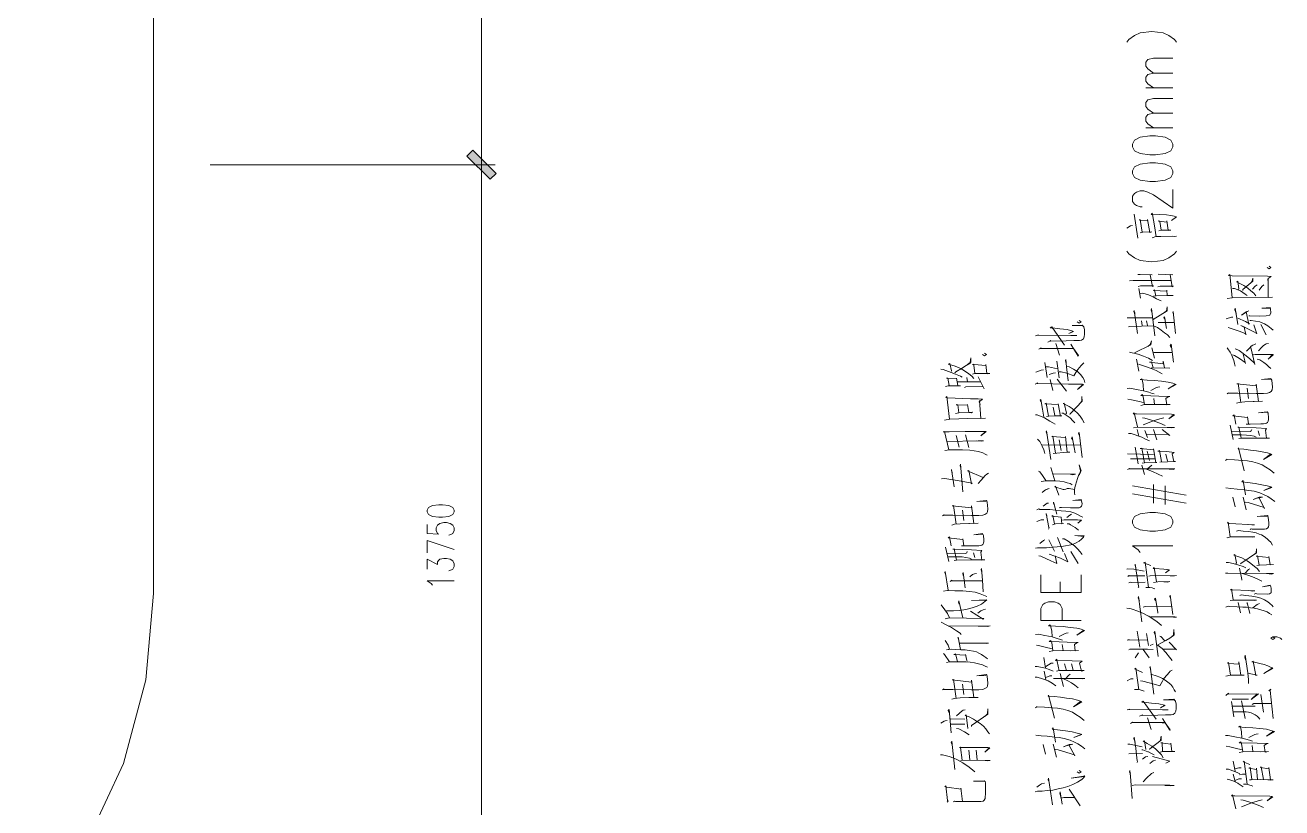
# Model space of a CAD drawing. Header units: millimetres. Extents: x 568 to 57335, y 85 to 28579.
# Drawn here: x 56874.2 to 57101.6, y 27988.4 to 28130 of the extents above; entities that cross this region are included whole.
import ezdxf

# ---------------------------------------------------------------- set-up
doc = ezdxf.new("R2010")
doc.units = ezdxf.units.MM

msp = doc.modelspace()

# ---------------------------------------------------------------- hatches: boundary and pattern name
h = msp.add_hatch(color=0)
h.dxf.hatch_style = 2
h.paths.add_polyline_path([(56959.38, 28103.14), (56958.32, 28102.08), (56954.11, 28106.27), (56955.18, 28107.34)])
h = msp.add_hatch(color=0)
h.dxf.hatch_style = 2
h.paths.add_polyline_path([(56954.11, 28106.27), (56955.18, 28107.34), (56959.38, 28103.14), (56958.32, 28102.08)])

# ---------------------------------------------------------------- linework, layer by layer
at = {"color": 0, "lineweight": 0}
for points in [[(56956.74, 28104.74), (56956.74, 28242.15)], [(56897.41, 28027.22), (56897.41, 28182.19)], [(57073.52, 28126.88), (57073.86, 28127.36), (57074.9, 28128.09), (57075.93, 28128.57), (57078.01, 28128.82), (57080.09, 28128.57), (57081.13, 28128.09), (57082.16, 28127.36), (57082.51, 28126.88)], [(57078.36, 28121.3), (57077.32, 28122.03), (57076.97, 28122.52), (57076.97, 28123.24), (57077.32, 28123.73), (57078.36, 28123.97), (57081.82, 28123.97)], [(57078.36, 28118.64), (57077.32, 28119.37), (57076.97, 28119.85), (57076.97, 28120.58), (57077.32, 28121.06), (57078.36, 28121.3), (57081.82, 28121.3)], [(57081.82, 28118.64), (57076.97, 28118.64)], [(57078.36, 28114.04), (57077.32, 28114.76), (57076.97, 28115.25), (57076.97, 28115.98), (57077.32, 28116.46), (57078.36, 28116.7), (57081.82, 28116.7)], [(57078.36, 28111.37), (57077.32, 28112.1), (57076.97, 28112.58), (57076.97, 28113.31), (57077.32, 28113.8), (57078.36, 28114.04), (57081.82, 28114.04)], [(57081.82, 28111.37), (57076.97, 28111.37)], [(56956.74, 28100.21), (56956.74, 28109.21)], [(56956.74, 28109.21), (56956.74, 28100.21)], [(56907.64, 28104.71), (56959.24, 28104.71)], [(56907.64, 28104.71), (56959.24, 28104.71)], [(56956.74, 27967.26), (56956.74, 28104.68)], [(57076.28, 28097.08), (57075.93, 28097.08), (57075.24, 28097.32), (57074.9, 28097.56), (57074.55, 28098.05), (57074.55, 28099.02), (57074.9, 28099.5), (57075.24, 28099.74), (57075.93, 28099.98), (57076.62, 28099.98), (57077.32, 28099.74), (57078.36, 28099.26), (57081.82, 28096.84), (57081.82, 28100.23)], [(57075.5, 28091.43), (57074.86, 28095.8)], [(57078.83, 28091.68), (57078.55, 28093.66), (57078.19, 28095.74), (57077.91, 28095.74), (57078.04, 28095.94), (57078.19, 28095.8), (57080.67, 28095.65), (57081.45, 28095.55), (57082.09, 28095.4), (57082.51, 28095.3), (57081.59, 28094.61)], [(57073.52, 28093.27), (57074.15, 28093.66), (57074.57, 28093.76)], [(57075.92, 28092.42), (57076.42, 28092.52), (57078.04, 28092.57), (57077.7, 28092.47), (57077.27, 28094.8), (57077.19, 28094.61), (57075.78, 28094.7), (57075.92, 28094.8), (57076.27, 28092.52)], [(57079.32, 28092.77), (57079.75, 28092.87), (57081.45, 28092.87), (57081.02, 28092.82), (57081.02, 28092.87), (57080.74, 28094.55), (57080.74, 28094.35), (57079.25, 28094.51), (57079.32, 28094.55), (57079.47, 28094.45), (57079.75, 28092.87)], [(57081.81, 28091.78), (57082.15, 28091.73), (57082.51, 28091.82), (57079.68, 28091.73), (57078.76, 28091.73), (57078.12, 28091.53)], [(57073.52, 28089.08), (57073.86, 28088.6), (57074.9, 28087.87), (57075.93, 28087.39), (57078.01, 28087.14), (57080.09, 28087.39), (57081.13, 28087.87), (57082.16, 28088.6), (57082.51, 28089.08)], [(57098.91, 28086.15), (57099.26, 28085.91), (57099.6, 28086.15), (57099.26, 28086.39)], [(57075.5, 28084.85), (57075.92, 28084.9), (57078.12, 28084.8)], [(57075.57, 28082.71), (57075.99, 28082.81), (57078.33, 28082.81), (57078.19, 28082.71), (57077.76, 28084.8)], [(57079.11, 28082.67), (57079.53, 28082.77), (57081.94, 28082.77), (57081.73, 28082.67), (57081.38, 28084.85), (57081.81, 28084.8), (57079.18, 28084.95)], [(57091.65, 28080.55), (57092.57, 28080.65), (57099.87, 28080.75), (57099.09, 28080.69), (57099.09, 28084.22), (57099.02, 28083.97), (57099.09, 28083.47)], [(57092.57, 28080.69), (57092.15, 28084.87), (57091.93, 28084.71), (57092.57, 28084.61), (57098.95, 28084.57), (57099.66, 28084.52), (57099.09, 28084.17)], [(57094.49, 28081.99), (57094.49, 28082.14), (57096.32, 28083.67), (57096.32, 28084.22), (57096.19, 28083.67), (57096.04, 28083.43)], [(57074.01, 28083.71), (57074.65, 28083.81), (57081.52, 28083.76)], [(57075.99, 28080.59), (57075.71, 28082.37)], [(57078.33, 28080.93), (57078.83, 28081.03), (57081.02, 28081.08), (57081.87, 28081.08), (57080.81, 28081.08), (57080.74, 28082.02), (57080.74, 28081.87), (57078.33, 28081.97), (57078.55, 28082.12), (57078.76, 28080.98)], [(57092.64, 28082.34), (57093, 28082.34), (57094.06, 28081.89), (57094.91, 28081.34), (57095.26, 28081.1)], [(57093.7, 28082.08), (57093.78, 28082.28), (57093.57, 28083.67), (57093.35, 28083.53), (57094.7, 28082.88), (57095.4, 28082.38), (57095.97, 28081.94), (57096.47, 28081.49), (57096.83, 28081)], [(57096.26, 28082.24), (57096.75, 28082.78), (57097.11, 28083.03)], [(57097.46, 28082.04), (57097.96, 28082.68), (57098.31, 28082.98)], [(57075.92, 28081.43), (57076.42, 28081.48), (57077.41, 28081.18), (57078.26, 28080.83), (57078.9, 28080.48), (57079.75, 28080.09)], [(57075.42, 28074.18), (57074.86, 28078.35), (57074.79, 28078.16), (57075, 28077.81)], [(57078.61, 28073.79), (57077.98, 28078.7), (57077.91, 28078.5), (57077.98, 28078.16)], [(57078.26, 28076.71), (57080.81, 28078.3), (57080.81, 28079), (57080.67, 28078.3), (57080.32, 28078)], [(57080.67, 28075.13), (57080.32, 28077.21), (57080.24, 28077.12), (57080.45, 28076.71)], [(57082.3, 28074.18), (57081.87, 28078.16), (57081.81, 28077.96), (57081.94, 28077.71)], [(57091.51, 28076.83), (57092.43, 28077.18), (57092.72, 28077.18)], [(57093.57, 28075.84), (57093.14, 28078.76), (57093.06, 28078.51), (57093.28, 28077.87)], [(57093.57, 28076.98), (57094.98, 28076.39), (57095.69, 28075.98), (57095.62, 28075.88), (57095.12, 28078.12), (57094.27, 28077.53), (57095.26, 28078.17), (57095.62, 28078.32)], [(57095.62, 28077.37), (57095.76, 28077.37), (57097.46, 28077.33), (57098.73, 28077.37), (57099.37, 28077.53), (57099.58, 28077.97), (57099.52, 28078.67), (57099.45, 28078.91), (57097.96, 28078.76), (57099.45, 28078.76)], [(57059.21, 28072.66), (57059.77, 28072.91), (57059.64, 28072.81), (57062.54, 28072.86), (57063.95, 28072.91), (57064.95, 28072.91), (57065.3, 28073.01), (57065.65, 28073.21), (57065.8, 28073.61), (57065.87, 28074.1), (57065.87, 28074.84), (57065.73, 28075.39), (57065.44, 28075.74), (57063.6, 28075.64), (57065.52, 28075.64), (57065.58, 28075.54)], [(57062.26, 28072.12), (57059.92, 28075.39), (57059.64, 28075.24), (57060.06, 28075.19), (57059.99, 28075.24), (57061.41, 28075.04), (57062.75, 28074.9), (57063.74, 28074.65), (57063.88, 28074.59), (57063.03, 28074.2), (57063.74, 28074.59)], [(57064.55, 28076.33), (57064.9, 28076.08), (57065.24, 28076.33), (57064.9, 28076.57)], [(57073.58, 28077.02), (57073.87, 28077.06), (57078.12, 28077.02)], [(57073.8, 28075.38), (57074.08, 28075.47), (57078.33, 28075.57), (57079.04, 28075.28), (57079.75, 28074.83), (57080.32, 28074.33), (57080.88, 28073.94), (57081.3, 28073.49)], [(57076.27, 28075.57), (57076.27, 28075.67), (57076.14, 28076.47)], [(57077.27, 28075.63), (57077.06, 28076.52)], [(57079.18, 28076.22), (57082.02, 28076.22)], [(57091.86, 28075.29), (57092.78, 28075), (57093.85, 28074.65), (57094.63, 28074.3), (57095.12, 28074.1), (57095.05, 28073.96), (57094.77, 28075.39), (57094.13, 28075.64), (57095.26, 28075.09), (57096.4, 28074.55), (57097.04, 28074.2), (57097.04, 28074.15), (57096.47, 28075.79)], [(57095.76, 28076.58), (57096.04, 28076.58), (57097.6, 28076.29), (57098.45, 28075.98), (57099.02, 28075.59), (57099.66, 28075.09), (57100.01, 28074.8)], [(57098.73, 28073.96), (57097.74, 28075.84)], [(57057.01, 28073.8), (57057.51, 28073.96), (57057.36, 28073.9), (57063.39, 28073.86), (57064.45, 28073.86), (57063.6, 28073.86)], [(57074.93, 28070.71), (57077.83, 28072.15), (57077.98, 28072.9), (57077.76, 28072.2), (57077.34, 28071.86)], [(57047.41, 28070.4), (57047.76, 28070.16), (57048.1, 28070.4), (57047.76, 28070.63)], [(57057.58, 28071.37), (57058, 28071.62), (57057.86, 28071.52), (57063.74, 28071.52), (57063.32, 28071.47), (57063.88, 28071.47), (57064.8, 28070.23), (57064.73, 28070.13), (57063.39, 28072.27)], [(57061.33, 28070.29), (57060.69, 28072.37)], [(57074.01, 28070.82), (57075.5, 28070.47), (57075.57, 28070.47), (57076.56, 28070.12), (57077.41, 28069.72), (57078.19, 28069.33)], [(57078.04, 28071.61), (57078.55, 28069.72)], [(57078.4, 28070.76), (57081.66, 28070.76)], [(57081.94, 28069.03), (57081.52, 28072.3), (57081.38, 28072.06), (57081.52, 28071.71)], [(57091.65, 28071.62), (57091.8, 28071.43), (57092.21, 28070.82), (57092.5, 28070.23), (57092.85, 28069.34), (57093, 28068.8), (57093.14, 28068.3)], [(57092.64, 28070.33), (57093, 28070.23), (57093.92, 28069.69), (57094.91, 28068.94), (57094.98, 28068.8), (57094.49, 28070.68)], [(57093.14, 28071.43), (57093.57, 28071.27), (57093.85, 28071.13), (57095.12, 28070.19), (57095.76, 28069.64), (57096.61, 28068.84), (57096.68, 28068.6), (57095.97, 28071.67)], [(57095.19, 28071.03), (57095.76, 28071.62), (57096.04, 28071.92), (57096.32, 28072.07), (57096.61, 28072.22), (57096.83, 28072.31)], [(57096.4, 28070.33), (57096.75, 28070.43), (57099.52, 28070.38), (57100.01, 28070.38), (57100.01, 28070.33), (57099.09, 28069.59), (57099.87, 28070.38)], [(57097.32, 28071.08), (57097.89, 28071.67), (57098.24, 28072.02), (57098.52, 28072.22), (57098.73, 28072.31), (57099.16, 28072.41)], [(57041.71, 28067.33), (57041.78, 28067.47), (57041.5, 28068.77), (57041.21, 28068.67), (57042.28, 28068.37), (57043.06, 28068.07), (57043.55, 28067.82), (57044.12, 28067.47), (57044.9, 28066.93), (57045.47, 28066.49), (57045.82, 28066.08)], [(57042.42, 28067.12), (57042.56, 28067.28), (57043.62, 28067.87), (57044.47, 28068.42), (57045.19, 28068.86), (57045.32, 28069.02), (57045.32, 28069.81), (57045.19, 28068.96), (57044.68, 28068.57)], [(57045.61, 28066.88), (57045.96, 28066.98), (57048.73, 28066.98), (57048.37, 28066.93), (57048.16, 28066.98), (57048.02, 28068.61), (57048.02, 28068.42), (57045.89, 28068.57), (57045.61, 28068.57), (57045.82, 28068.67), (57045.82, 28068.42), (57046.04, 28067.03)], [(57059.13, 28066.27), (57058.71, 28068.99)], [(57058.92, 28068.2), (57059.35, 28068.2), (57060.98, 28067.8)], [(57061.26, 28066.17), (57060.84, 28069.19)], [(57061.26, 28067.25), (57061.62, 28067.25), (57062.68, 28067.01), (57063.95, 28066.56), (57064.31, 28067.16), (57064.67, 28067.7), (57065.23, 28068.39), (57065.73, 28068.9)], [(57062.9, 28065.67), (57062.75, 28067.16), (57062.61, 28068.2), (57062.47, 28069.49), (57062.39, 28069.34), (57062.47, 28068.99)], [(57062.68, 28068.29), (57063.11, 28068.2), (57063.88, 28067.76), (57064.59, 28067.31), (57065.16, 28066.81), (57065.58, 28066.27), (57065.8, 28065.82), (57065.94, 28065.37)], [(57075.29, 28069.57), (57075.71, 28067.39)], [(57075.64, 28068.63), (57076.7, 28068.29), (57077.91, 28067.88), (57078.83, 28067.54), (57079.89, 28066.94)], [(57077.91, 28067.98), (57081.3, 28067.94), (57080.32, 28067.98), (57080.1, 28069.18), (57080.1, 28068.73), (57077.62, 28069.03), (57077.98, 28069.08), (57078.26, 28067.98)], [(57097.11, 28069.59), (57097.6, 28069.44), (57098.31, 28068.94), (57098.81, 28068.6), (57099.23, 28068.2), (57099.58, 28067.85)], [(57039.87, 28067.73), (57040.29, 28067.67), (57041.71, 28067.18), (57042.49, 28066.88), (57043.42, 28066.49), (57043.7, 28066.33)], [(57040.72, 28064.65), (57041.21, 28064.75), (57041.85, 28064.75), (57042.85, 28064.75), (57043.42, 28064.75), (57042.91, 28064.8), (57042.7, 28066.14), (57042.7, 28066.04), (57040.86, 28066.14), (57041, 28066.14), (57041.14, 28066.14), (57041.36, 28064.8)], [(57044.68, 28065.49), (57044.55, 28066.24)], [(57047.73, 28064.2), (57046.6, 28066.39)], [(57057.08, 28067.21), (57058, 28067.6), (57058.43, 28067.66)], [(57059.49, 28066.81), (57060.2, 28067.06), (57060.62, 28067.11)], [(57060.13, 28063.88), (57059.64, 28065.87)], [(57062.61, 28063.78), (57060.9, 28065.92)], [(57076.56, 28063.82), (57076.49, 28064.91), (57076.49, 28064.96), (57076.27, 28065.86), (57076.21, 28066), (57075.92, 28065.86), (57077.19, 28065.76), (57078.55, 28065.7), (57079.81, 28065.56), (57081.02, 28065.41), (57081.81, 28065.21), (57082.44, 28065.01), (57081.02, 28064.17), (57082.3, 28065.06)], [(57091.65, 28063.29), (57091.93, 28063.49), (57091.86, 28063.39), (57093.57, 28063.39), (57096.89, 28063.34), (57098.24, 28063.34), (57098.95, 28063.39), (57099.3, 28063.54), (57099.66, 28063.74), (57099.8, 28063.99), (57099.87, 28064.53), (57099.73, 28065.77), (57099.66, 28065.97), (57099.58, 28066.07), (57097.89, 28065.87), (57099.52, 28065.92)], [(57042.85, 28065.49), (57047.02, 28065.44)], [(57044.12, 28064.45), (57044.4, 28064.55), (57047.45, 28064.6)], [(57056.94, 28065.03), (57057.36, 28065.27), (57057.23, 28065.17), (57062.96, 28065.07), (57065.3, 28065.03), (57065.52, 28065.03), (57065.65, 28064.97), (57064.59, 28064.09), (57065.58, 28064.97)], [(57073.58, 28064.27), (57074.08, 28064.31), (57075.29, 28064.07), (57076.56, 28063.82), (57077.48, 28063.57), (57078.12, 28063.37), (57078.47, 28063.27)], [(57077.83, 28063.92), (57078.9, 28064.47), (57079.11, 28064.51), (57079.47, 28064.56)], [(57093.35, 28061.6), (57093.85, 28061.75), (57094.84, 28061.85), (57096.4, 28061.9), (57096.54, 28061.9), (57098.09, 28061.95), (57097.32, 28061.9), (57096.89, 28065.07), (57096.89, 28064.73), (57093.42, 28065.13), (57093.63, 28065.17), (57094.13, 28061.75)], [(57095.55, 28062.44), (57095.26, 28064.33)], [(57040.51, 28058.55), (57041.5, 28058.74), (57044.76, 28058.84), (57047.94, 28058.9), (57047.09, 28058.84), (57046.88, 28062.07), (57046.81, 28061.87), (57046.96, 28061.37)], [(57041.42, 28058.74), (57040.93, 28062.82), (57040.79, 28062.61), (57041.08, 28062.57), (57045.25, 28062.41), (57046.04, 28062.37), (57046.6, 28062.37), (57047.09, 28062.32), (57047.38, 28062.32), (57046.96, 28061.97)], [(57042.49, 28059.74), (57043.13, 28059.84), (57045.61, 28059.98), (57045.4, 28059.88), (57044.9, 28059.94), (57044.68, 28061.37), (57044.68, 28061.23), (57042.63, 28061.33), (57042.78, 28061.37), (57042.91, 28061.33), (57043.13, 28059.88)], [(57058.5, 28059.07), (57058.28, 28060.52), (57057.93, 28062.3), (57057.86, 28062.15), (57058, 28061.85)], [(57059, 28059.22), (57059.42, 28059.27), (57060.62, 28059.32), (57061.76, 28059.32), (57061.54, 28059.27), (57061.12, 28061.5), (57061.12, 28061.36), (57058.71, 28061.46), (57058.92, 28061.6), (57059.35, 28059.27)], [(57062.47, 28059.67), (57062.61, 28059.82), (57062.18, 28061.6), (57061.97, 28061.56), (57063.11, 28061.01), (57063.6, 28060.66), (57064.03, 28060.31), (57064.59, 28059.77), (57065.09, 28059.27), (57065.44, 28058.73), (57065.8, 28058.08)], [(57063.18, 28059.57), (57063.24, 28059.67), (57065.44, 28061.95), (57065.37, 28062.79), (57065.37, 28061.95), (57065.16, 28061.65)], [(57073.72, 28062.33), (57074.36, 28062.23), (57075.78, 28061.89), (57076.63, 28061.69)], [(57076.06, 28061.19), (57076.7, 28061.34), (57078.47, 28061.39), (57079.96, 28061.34), (57081.38, 28061.39), (57080.74, 28061.29), (57080.6, 28062.48), (57081.02, 28062.78), (57081.3, 28062.83), (57079.32, 28062.88), (57076.42, 28062.98), (57076.06, 28062.98), (57076.35, 28063.17), (57076.49, 28062.78), (57076.7, 28061.39)], [(57078.55, 28061.39), (57078.4, 28062.48)], [(57057.01, 28059.47), (57057.3, 28059.52), (57058.64, 28058.93), (57059.56, 28058.38), (57060.13, 28058.08), (57060.56, 28057.83)], [(57060.2, 28060.86), (57060.48, 28059.37)], [(57061.76, 28059.77), (57061.97, 28059.77), (57063.24, 28058.93), (57063.74, 28058.43), (57064.1, 28058.08)], [(57075.42, 28057.32), (57074.86, 28059.85), (57074.65, 28059.7), (57075.29, 28059.66), (57081.59, 28059.6), (57081.94, 28059.56), (57082.15, 28059.5), (57081.09, 28058.76), (57082.02, 28059.56)], [(57076.35, 28058.96), (57076.77, 28058.91), (57077.98, 28058.56), (57079.47, 28058.02), (57080.45, 28057.57)], [(57076.49, 28057.67), (57078.47, 28058.46), (57078.55, 28058.46), (57079.47, 28058.76), (57079.96, 28058.91), (57080.24, 28058.96)], [(57093.21, 28057.83), (57092.93, 28059.47), (57092.72, 28059.32), (57095.34, 28059.03), (57095.34, 28059.12), (57095.55, 28057.89), (57095.12, 28057.83), (57095.83, 28057.83), (57097.74, 28057.89), (57098.24, 28057.89), (57098.52, 28057.93), (57098.81, 28057.99), (57098.95, 28058.13), (57099.09, 28058.33), (57099.16, 28058.63), (57099.16, 28058.93), (57099.09, 28059.77), (57098.95, 28059.97), (57098.88, 28060.07), (57097.32, 28059.87), (57098.88, 28059.97)], [(57074.72, 28057.17), (57075.5, 28057.27), (57082.15, 28057.23), (57081.59, 28057.13), (57080.81, 28057.23)], [(57075.71, 28055.64), (57075.36, 28056.83)], [(57077.13, 28055.99), (57081.02, 28055.93), (57081.3, 28055.74), (57079.89, 28056.83)], [(57078.33, 28056.83), (57078.97, 28054.95)], [(57092.78, 28055.01), (57092.21, 28057.64)], [(57092.5, 28056.54), (57095.83, 28056.5), (57096.04, 28056.59), (57096.11, 28056.85)], [(57093.78, 28055.2), (57094.2, 28055.26), (57096.75, 28055.3), (57097.46, 28055.3), (57099.3, 28055.3), (57098.81, 28055.26), (57098.6, 28056.75), (57098.81, 28057.04), (57096.89, 28057.14), (57093.57, 28057.24), (57093.78, 28057.29), (57094.2, 28055.26)], [(57041.29, 28053.19), (57040.51, 28056.51), (57040.29, 28056.41), (57041.36, 28056.41), (57044.26, 28056.47), (57045.75, 28056.47), (57045.96, 28056.47), (57047.02, 28056.51), (57047.73, 28056.47), (57048.09, 28056.47), (57047.09, 28055.72), (57047.87, 28056.41)], [(57041, 28054.68), (57046.6, 28054.78), (57047.59, 28054.78), (57047.17, 28054.73), (57046.32, 28054.78)], [(57042.63, 28055.77), (57043.2, 28053.64)], [(57044.9, 28053.59), (57044.33, 28055.87)], [(57057.36, 28055.11), (57057.79, 28054.66), (57058.22, 28053.81), (57058.5, 28053.17), (57058.64, 28052.77), (57058.71, 28052.48)], [(57059.77, 28051.44), (57059, 28056.59), (57058.92, 28056.4), (57059.13, 28055.9)], [(57060.2, 28052.48), (57060.84, 28052.58), (57061.97, 28052.67), (57063.18, 28052.73), (57062.75, 28052.73), (57062.39, 28055.6), (57062.39, 28055.4), (57059.92, 28055.6), (57060.13, 28055.65), (57060.62, 28052.58)], [(57061.62, 28053.07), (57061.26, 28054.95)], [(57064.16, 28052.63), (57063.6, 28055.5), (57063.53, 28055.3), (57063.67, 28055.01)], [(57065.44, 28051.79), (57064.88, 28056.3), (57064.8, 28056.1), (57064.95, 28055.8)], [(57073.8, 28056.13), (57074.29, 28056.13), (57076.21, 28055.44), (57076.91, 28055.09), (57077.62, 28054.79)], [(57076.77, 28056.68), (57077.27, 28055.39)], [(57092.64, 28055.9), (57094.27, 28055.9), (57095.19, 28055.85), (57095.9, 28055.75), (57096.54, 28055.65), (57096.89, 28055.46)], [(57097.25, 28056.59), (57097.53, 28055.75)], [(57040.57, 28053.05), (57041.42, 28053.19), (57042.28, 28053.15), (57043.76, 28053.15), (57045.11, 28053.09), (57045.89, 28052.99), (57046.67, 28052.84), (57047.45, 28052.6), (57047.87, 28052.4), (57048.23, 28052.2)], [(57058.15, 28054.06), (57065.16, 28054.01)], [(57073.65, 28052.42), (57078.33, 28052.32)], [(57075.57, 28050.63), (57075, 28053.65)], [(57076.27, 28050.78), (57076.7, 28050.83), (57078.97, 28050.87), (57078.76, 28050.87), (57078.33, 28053.36), (57078.33, 28053.16), (57075.92, 28053.4), (57076.21, 28053.5), (57076.7, 28050.83)], [(57077.62, 28051.22), (57077.19, 28052.91)], [(57079.47, 28050.97), (57082.3, 28051.07), (57082.02, 28051.07), (57081.73, 28052.46), (57082.09, 28052.71), (57080.74, 28052.86), (57079.11, 28052.91), (57079.4, 28053.06), (57079.81, 28051.07)], [(57080.88, 28051.12), (57080.6, 28052.36)], [(57094.77, 28049.35), (57093.7, 28053.52), (57093.63, 28053.37), (57094.7, 28053.27), (57095.9, 28053.12), (57096.96, 28052.97), (57098.03, 28052.83), (57098.95, 28052.63), (57099.52, 28052.43), (57099.73, 28052.33), (57098.24, 28051.44), (57099.52, 28052.38)], [(57043.83, 28045.6), (57043.42, 28050.56), (57043.34, 28050.31), (57043.42, 28050.02)], [(57059.77, 28049.95), (57060.48, 28047.57)], [(57064.1, 28045.04), (57064.03, 28045.39), (57064.03, 28045.68), (57064.03, 28045.93), (57064.1, 28046.33), (57064.24, 28046.77), (57064.38, 28047.37), (57064.59, 28047.96), (57064.8, 28048.51), (57065.16, 28049.16), (57065.23, 28049.4), (57064.88, 28050.44), (57065.16, 28049.35), (57064.95, 28048.66)], [(57074.15, 28051.52), (57078.61, 28051.57)], [(57076.21, 28050.38), (57076.7, 28048.69)], [(57077.34, 28049.79), (57078.04, 28050.38)], [(57091.37, 28051.24), (57091.65, 28051.49), (57091.58, 28051.44), (57093, 28051.34), (57094.42, 28051.24), (57095.34, 28051.19), (57096.32, 28050.99), (57097.18, 28050.74), (57098.03, 28050.44), (57098.66, 28050.05), (57099.45, 28049.55), (57099.8, 28049.26), (57100.15, 28048.96)], [(57040.01, 28047.93), (57040.57, 28047.99), (57043.2, 28047.58), (57045.53, 28047.14), (57045.4, 28047.04), (57044.9, 28049.42), (57044.68, 28049.37), (57047.52, 28048.18)], [(57042.28, 28046.5), (57041.78, 28049.62), (57041.78, 28049.42), (57041.93, 28049.07)], [(57046.6, 28047.09), (57047.17, 28047.69), (57047.52, 28048.09), (57047.87, 28048.53), (57048.16, 28048.78), (57048.51, 28048.93)], [(57057.51, 28049.3), (57057.79, 28049.2), (57058.28, 28048.51), (57058.85, 28047.61)], [(57060.27, 28048.81), (57064.24, 28048.75), (57063.74, 28048.66), (57063.24, 28048.75)], [(57073.65, 28049.64), (57074.01, 28049.79), (57073.93, 28049.73), (57082.23, 28049.73), (57081.87, 28049.64), (57081.17, 28049.69)], [(57076.91, 28049.73), (57078.19, 28049.24), (57079.18, 28048.79), (57079.96, 28048.4)], [(57094.98, 28045.04), (57094.55, 28047.61), (57094.34, 28047.37), (57095.34, 28047.27), (57096.75, 28047.08), (57097.96, 28046.87), (57098.88, 28046.67), (57099.58, 28046.47), (57099.73, 28046.38), (57098.31, 28045.83), (57099.58, 28046.43)], [(57058, 28047.42), (57058.85, 28047.57), (57059.77, 28047.57), (57060.62, 28047.57), (57061.41, 28047.52), (57062.18, 28047.37), (57062.75, 28047.22), (57063.24, 28047.07), (57063.6, 28046.87)], [(57058.22, 28045.43), (57058.28, 28045.53), (57058.78, 28045.93), (57059.21, 28046.13), (57059.49, 28046.18), (57058.85, 28045.93)], [(57061.19, 28044.99), (57060.62, 28046.63), (57060.48, 28046.47), (57061.97, 28045.98), (57062.18, 28045.98), (57062.47, 28046.08), (57062.75, 28046.18), (57063.11, 28046.18), (57064.03, 28045.98)], [(57074.55, 28046.69), (57084.24, 28044.99)], [(57078.36, 28043.54), (57078.36, 28046.93)], [(57080.44, 28043.3), (57080.44, 28046.69)], [(57100.3, 28043.8), (57099.66, 28044.29), (57099.02, 28044.74), (57098.38, 28045.04), (57097.6, 28045.39), (57096.54, 28045.68), (57095.62, 28045.83), (57094.77, 28045.93), (57093.49, 28046.08), (57092.36, 28046.18), (57091.44, 28046.28)], [(57040.16, 28041.24), (57040.44, 28041.44), (57040.37, 28041.34), (57042.06, 28041.34), (57045.4, 28041.29), (57046.74, 28041.29), (57047.45, 28041.34), (57047.81, 28041.49), (57048.16, 28041.69), (57048.3, 28041.93), (57048.37, 28042.48), (57048.23, 28043.72), (57048.16, 28043.91), (57048.09, 28044.01), (57046.39, 28043.82), (57048.02, 28043.87)], [(57041.85, 28039.55), (57042.35, 28039.71), (57043.34, 28039.8), (57044.9, 28039.85), (57045.04, 28039.85), (57046.6, 28039.9), (57045.82, 28039.85), (57045.4, 28043.03), (57045.4, 28042.68), (57041.93, 28043.07), (57042.14, 28043.12), (57042.63, 28039.71)], [(57058.36, 28043), (57058.85, 28043.35), (57059.13, 28043.5), (57059.35, 28043.55)], [(57060.84, 28041.51), (57060.27, 28043.7), (57060.27, 28043.5), (57060.41, 28043.25)], [(57061.26, 28042.71), (57061.47, 28042.76), (57061.69, 28042.76), (57063.32, 28042.71), (57064.38, 28042.71), (57064.88, 28042.71), (57065.16, 28042.81), (57065.3, 28042.96), (57065.37, 28043.15), (57065.44, 28043.4), (57065.23, 28044.2), (57063.74, 28044), (57065.23, 28044.04)], [(57074.55, 28045.24), (57084.24, 28043.54)], [(57093.14, 28042.86), (57092.72, 28044.59)], [(57095.12, 28042.31), (57094.55, 28044.64)], [(57094.91, 28043.7), (57095.47, 28043.65), (57098.38, 28042.76), (57098.45, 28042.56), (57097.39, 28044.55), (57096.4, 28044.2), (57097.46, 28044.59), (57098.09, 28044.64), (57097.18, 28044.45)], [(57044.05, 28040.4), (57043.76, 28042.28)], [(57057.23, 28042.31), (57057.58, 28042.51), (57057.79, 28042.41), (57059.56, 28042.36), (57060.62, 28042.26), (57061.62, 28042.16), (57062.47, 28042.06), (57063.39, 28041.96), (57064.1, 28041.71), (57064.73, 28041.41), (57065.23, 28041.12), (57065.58, 28040.97)], [(57059.35, 28038.84), (57059.49, 28039.04), (57059.42, 28039.14), (57058.92, 28041.67), (57058.92, 28041.51), (57059.07, 28041.22)], [(57060.06, 28039.63), (57060.62, 28039.78), (57062.04, 28039.83), (57061.76, 28039.78), (57061.62, 28041.02), (57059.92, 28041.17), (57060.13, 28041.27), (57060.41, 28039.78)], [(57062.68, 28040.92), (57063.18, 28041.37), (57063.53, 28041.51)], [(57095.83, 28038.79), (57096.04, 28038.88), (57096.19, 28038.84), (57097.74, 28038.84), (57098.45, 28038.84), (57098.81, 28038.88), (57099.02, 28039.04), (57099.16, 28039.23), (57099.23, 28039.53), (57099.23, 28039.98), (57099.09, 28041.02), (57099.02, 28041.22), (57098.95, 28041.32), (57097.11, 28041.12), (57098.95, 28041.17)], [(56946.94, 28039.69), (56946.94, 28038.07), (56949.02, 28037.91), (56948.79, 28038.07), (56948.55, 28038.56), (56948.55, 28039.04), (56948.79, 28039.52), (56949.24, 28039.85), (56949.94, 28040.01), (56950.4, 28040.01), (56951.09, 28039.85), (56951.55, 28039.52), (56951.79, 28039.04), (56951.79, 28038.56), (56951.55, 28038.07), (56951.33, 28037.91), (56950.86, 28037.75)], [(57057.23, 28040.23), (57058, 28040.53), (57058.5, 28040.53)], [(57061.9, 28040.43), (57062.18, 28040.53), (57064.59, 28040.53), (57065.01, 28040.47), (57065.3, 28040.43), (57064.67, 28039.93)], [(57062.75, 28039.78), (57063.11, 28039.78), (57063.32, 28039.63), (57064.16, 28039.14), (57064.8, 28038.64)], [(57092.21, 28037.45), (57091.86, 28040.08), (57091.72, 28039.93), (57092.08, 28039.88), (57096.61, 28039.58), (57096.11, 28039.58), (57095.4, 28039.68)], [(57093.35, 28038.49), (57093.7, 28038.59), (57094.55, 28038.49), (57095.55, 28038.39), (57096.32, 28038.29), (57096.89, 28038.15), (57097.46, 28037.94), (57097.89, 28037.8), (57098.38, 28037.5), (57098.88, 28037.1), (57099.23, 28036.8), (57099.58, 28036.46), (57099.87, 28035.96)], [(56946.94, 28034.52), (56946.94, 28036.78), (56951.79, 28035.16)], [(57041.71, 28035.79), (57041.42, 28037.42), (57041.21, 28037.27), (57043.83, 28036.97), (57043.83, 28037.08), (57044.05, 28035.83), (57043.62, 28035.79), (57044.33, 28035.79), (57046.25, 28035.83), (57046.74, 28035.83), (57047.02, 28035.88), (57047.31, 28035.93), (57047.45, 28036.08), (57047.59, 28036.28), (57047.66, 28036.58), (57047.66, 28036.87), (57047.59, 28037.71), (57047.45, 28037.92), (57047.38, 28038.02), (57045.82, 28037.81), (57047.38, 28037.92)], [(57057.01, 28035.41), (57057.36, 28035.47), (57059, 28035.47), (57060.2, 28035.56), (57060.9, 28035.62), (57061.69, 28035.72), (57062.39, 28035.82), (57063.11, 28035.91), (57063.67, 28036.06), (57064.24, 28036.31), (57064.88, 28036.66), (57065.3, 28037), (57065.65, 28037.35), (57065.8, 28037.6), (57064.1, 28037.7), (57065.73, 28037.5)], [(57058.71, 28036.9), (57058.43, 28036.76), (57057.79, 28036.21)], [(57060.41, 28034.82), (57059.42, 28036.9)], [(57061.97, 28034.72), (57060.98, 28037.3)], [(57061.9, 28037.1), (57062.18, 28037.05), (57062.9, 28036.66), (57063.46, 28036.26), (57064.03, 28035.82), (57064.59, 28035.27), (57065.09, 28034.72), (57065.44, 28034.27)], [(57091.65, 28037.3), (57091.65, 28037.25), (57092.29, 28037.45), (57096.68, 28037.45), (57096.19, 28037.4), (57095.34, 28037.45)], [(57041.29, 28032.96), (57040.72, 28035.59)], [(57041, 28034.49), (57044.33, 28034.45), (57044.55, 28034.55), (57044.62, 28034.79)], [(57042.28, 28033.16), (57042.7, 28033.2), (57045.25, 28033.26), (57045.96, 28033.26), (57047.81, 28033.26), (57047.31, 28033.2), (57047.09, 28034.69), (57047.31, 28034.99), (57045.4, 28035.09), (57042.06, 28035.18), (57042.28, 28035.24), (57042.7, 28033.2)], [(57045.75, 28034.55), (57046.04, 28033.7)], [(57057.58, 28033.98), (57057.93, 28033.93), (57059.77, 28033.13), (57060.84, 28032.64), (57060.56, 28033.98)], [(57059.49, 28034.33), (57061.54, 28033.58), (57062.75, 28032.99), (57062.82, 28032.89), (57062.26, 28034.43)], [(57064.73, 28032.59), (57063.39, 28034.77)], [(57075.93, 28034.58), (57075.59, 28035.06), (57074.55, 28035.79), (57081.82, 28035.79)], [(57093.21, 28032.59), (57093.35, 28032.74), (57093.06, 28034.23), (57092.85, 28034.13), (57093.57, 28033.88), (57094.34, 28033.64), (57094.84, 28033.33), (57095.26, 28033.09), (57095.69, 28032.79), (57096.26, 28032.39), (57096.61, 28032.09), (57097.11, 28031.7), (57097.53, 28031.2)], [(57094.06, 28032.54), (57094.13, 28032.64), (57096.96, 28034.52), (57096.96, 28035.27), (57096.89, 28034.52), (57096.54, 28034.27)], [(57097.04, 28032.24), (57097.53, 28032.34), (57100.08, 28032.44), (57099.45, 28032.39), (57099.23, 28033.88), (57099.23, 28033.68), (57096.89, 28033.93), (57097.18, 28033.98), (57097.46, 28032.34)], [(56946.94, 28031.61), (56946.94, 28033.39), (56948.79, 28032.42), (56948.79, 28032.91), (56949.02, 28033.22), (56949.24, 28033.39), (56949.94, 28033.55), (56950.4, 28033.55), (56951.09, 28033.39), (56951.55, 28033.07), (56951.79, 28032.58), (56951.79, 28032.09), (56951.55, 28031.61), (56951.33, 28031.45), (56950.86, 28031.29)], [(57041.14, 28033.85), (57042.78, 28033.85), (57043.7, 28033.8), (57044.4, 28033.7), (57045.04, 28033.6), (57045.4, 28033.4)], [(57047.52, 28027.5), (57047.38, 28029.59), (57047.24, 28031.72), (57047.17, 28031.52), (57047.24, 28031.17)], [(57073.52, 28031.58), (57073.72, 28031.67), (57074.79, 28031.58), (57076.63, 28031.23)], [(57075.57, 28028.25), (57075.71, 28028.4), (57075.64, 28028.5), (57075, 28032.52), (57075, 28032.22), (57075.14, 28031.97)], [(57077.41, 28028.3), (57076.84, 28032.86), (57076.56, 28032.72), (57077.83, 28032.27)], [(57078.9, 28029.29), (57078.47, 28031.92), (57078.26, 28031.72), (57078.61, 28031.72), (57080.24, 28031.62), (57080.74, 28031.52), (57081.17, 28031.48), (57081.17, 28031.42), (57080.53, 28030.93), (57081.09, 28031.42), (57080.81, 28031.52)], [(57091.51, 28032.79), (57091.93, 28032.79), (57092.78, 28032.64), (57093.78, 28032.29), (57094.55, 28032.05), (57095.05, 28031.85)], [(57094.34, 28029.62), (57094.34, 28029.71), (57093.92, 28031.8)], [(56947.86, 28028.7), (56947.63, 28029.03), (56946.94, 28029.51), (56951.79, 28029.51)], [(57041.21, 28027.8), (57040.65, 28031.17), (57040.57, 28030.98), (57040.79, 28030.53)], [(57041.57, 28029.39), (57041.85, 28029.59), (57041.78, 28029.49), (57047.38, 28029.49)], [(57044.26, 28028.2), (57043.91, 28030.98), (57043.83, 28030.82), (57043.91, 28030.47)], [(57045.11, 28030.23), (57045.61, 28030.63), (57045.96, 28030.73), (57046.32, 28030.82)], [(57065.24, 28027.39), (57057.98, 28027.39), (57057.98, 28030.54)], [(57065.24, 28027.39), (57065.24, 28030.54)], [(57073.72, 28030.28), (57073.87, 28030.44), (57073.93, 28030.38), (57076.77, 28030.38)], [(57077.48, 28030.34), (57077.76, 28030.38), (57082.51, 28030.44), (57082.15, 28030.38), (57081.38, 28030.38)], [(57091.37, 28030.85), (57091.8, 28030.9), (57100.08, 28030.8), (57099.73, 28030.7), (57098.81, 28030.8)], [(57094.2, 28030.85), (57095.4, 28030.5), (57096.26, 28030.21), (57097.11, 28029.86), (57097.96, 28029.42)], [(57094.91, 28030.85), (57095.55, 28031.55), (57095.76, 28031.64)], [(56807.44, 27937.25), (56823.06, 27938.61), (56838.21, 27942.67), (56852.43, 27949.3), (56865.28, 27958.3), (56876.37, 27969.38), (56885.36, 27982.23), (56891.99, 27996.45), (56896.05, 28011.6), (56897.41, 28027.22)], [(57040.37, 28027.6), (57041, 28027.75), (57042.42, 28027.7), (57043.83, 28027.65), (57045.04, 28027.55), (57046.1, 28027.41), (57046.96, 28027.15), (57047.59, 28026.9), (57048.16, 28026.66)], [(57061.44, 28027.39), (57061.44, 28029.33)], [(57073.87, 28029.14), (57074.22, 28029.24), (57074.36, 28029.19), (57076.84, 28029.24)], [(57076.98, 28028.3), (57077.34, 28028.3), (57077.7, 28028.25), (57078.12, 28028.2), (57078.4, 28028.1), (57078.61, 28028.01)], [(57078.33, 28029.19), (57079.11, 28029.29), (57081.3, 28029.34), (57080.88, 28029.24), (57080.24, 28029.29)], [(57092.78, 28026.05), (57092.43, 28027.97), (57092.29, 28027.83), (57092.64, 28027.83), (57095.62, 28027.73), (57096.68, 28027.68), (57096.32, 28027.63), (57095.97, 28027.68)], [(57096.54, 28027.09), (57096.83, 28027.18), (57097.04, 28027.13), (57099.02, 28027.09), (57099.3, 28027.13), (57099.52, 28027.23), (57099.66, 28027.33), (57099.66, 28027.53), (57099.66, 28028.17), (57099.58, 28028.42), (57099.45, 28028.72), (57098.09, 28028.42), (57099.52, 28028.62)], [(57039.94, 28025.17), (57040.57, 28024.27), (57041.08, 28023.58), (57041.42, 28022.79), (57040.65, 28022.59), (57041.36, 28022.79), (57047.66, 28022.69), (57047.52, 28022.54), (57045.25, 28023.98)], [(57040.86, 28024.08), (57042.14, 28024.08), (57043.27, 28024.13), (57044.4, 28024.33), (57045.53, 28024.58), (57046.46, 28024.88), (57047.24, 28025.27), (57047.81, 28025.72), (57048.16, 28026.06), (57045.4, 28025.92), (57048.02, 28025.96)], [(57043.83, 28022.79), (57043.13, 28025.86), (57043.06, 28025.62), (57043.2, 28025.27)], [(57065.24, 28022.31), (57057.98, 28022.31), (57057.98, 28024.49), (57058.32, 28025.21), (57058.67, 28025.45), (57059.36, 28025.7), (57060.4, 28025.7), (57061.09, 28025.45), (57061.44, 28025.21), (57061.79, 28024.49), (57061.79, 28022.31)], [(57076.21, 28022.05), (57075.64, 28026.66), (57075.57, 28026.36), (57075.78, 28025.92)], [(57076.49, 28024.73), (57076.84, 28024.83), (57081.59, 28024.88)], [(57079.11, 28023.64), (57079.11, 28023.74), (57078.68, 28026.32), (57078.55, 28026.22), (57078.68, 28025.92)], [(57081.81, 28023.39), (57081.38, 28026.91), (57081.3, 28026.66), (57081.3, 28026.61), (57081.45, 28026.22)], [(57091.44, 28024.7), (57091.86, 28024.91), (57092.08, 28024.85), (57093.49, 28024.81), (57094.49, 28024.75), (57095.19, 28024.7), (57095.9, 28024.6), (57096.54, 28024.56), (57097.18, 28024.4), (57097.74, 28024.26), (57098.38, 28024.06), (57098.88, 28023.86), (57099.3, 28023.56), (57099.73, 28023.36)], [(57092.21, 28025.95), (57092.72, 28025.99), (57096.26, 28025.99), (57096.96, 28025.99), (57096.68, 28025.95), (57095.97, 28025.99)], [(57094.06, 28023.71), (57093.63, 28025.54)], [(57093.99, 28026.84), (57094.2, 28026.93), (57095.05, 28026.84), (57096.11, 28026.69), (57097.11, 28026.54), (57097.74, 28026.34), (57098.45, 28026.05), (57099.02, 28025.7), (57099.37, 28025.4), (57099.8, 28025.05), (57100.01, 28024.81)], [(57095.76, 28023.56), (57095.26, 28025.54), (57095.26, 28025.4), (57095.34, 28025.35)], [(57096.32, 28024.6), (57097.11, 28025.2), (57097.53, 28025.4)], [(57046.53, 28023.63), (57047.09, 28024.08), (57047.52, 28024.27), (57047.94, 28024.37)], [(57073.52, 28024.53), (57074.08, 28024.48), (57074.29, 28024.43), (57075.71, 28023.93), (57076.56, 28023.59), (57077.34, 28023.14), (57077.48, 28023.09), (57078.12, 28022.69), (57078.76, 28022.25), (57079.32, 28021.81), (57079.81, 28021.4)], [(57077.83, 28022.99), (57081.52, 28022.99), (57082.23, 28022.95), (57082.51, 28022.89), (57081.94, 28022.89), (57081.17, 28022.99)], [(57039.94, 28022), (57040.93, 28021.45), (57041.78, 28021.05), (57042.7, 28020.46), (57043.34, 28020.01), (57043.55, 28019.76)], [(57041.21, 28021.3), (57048.79, 28021.35), (57048.3, 28021.25), (57046.6, 28021.3)], [(57059.99, 28019.33), (57059.92, 28020.42), (57059.92, 28020.47), (57059.7, 28021.37), (57059.64, 28021.51), (57059.35, 28021.37), (57060.62, 28021.26), (57061.97, 28021.21), (57063.24, 28021.06), (57064.45, 28020.92), (57065.23, 28020.72), (57065.87, 28020.52), (57064.45, 28019.68), (57065.73, 28020.57)], [(57075.85, 28017.49), (57075.36, 28020.36)], [(57079.18, 28015.8), (57078.61, 28020.32), (57078.47, 28020.16), (57078.61, 28019.82)], [(57079.11, 28017.94), (57079.81, 28018.28), (57080.6, 28018.68), (57081.3, 28019.12), (57081.94, 28019.57), (57082.09, 28019.72), (57082.02, 28020.67), (57081.94, 28019.67), (57081.66, 28019.42)], [(57040.65, 28018.68), (57041.21, 28017.88), (57041.42, 28017.13), (57040.86, 28017.03), (57041.71, 28017.13), (57042.56, 28017.09), (57043.48, 28017.03), (57044.26, 28016.99), (57044.97, 28016.89), (57045.75, 28016.79), (57046.32, 28016.64), (57046.74, 28016.39), (57047.24, 28016.15), (57047.66, 28015.89), (57048.02, 28015.64), (57048.3, 28015.4)], [(57043.42, 28017.09), (57042.99, 28019.32), (57042.91, 28019.17), (57043.06, 28018.92)], [(57043.27, 28018.23), (57048.51, 28018.23), (57048.16, 28018.17), (57047.59, 28018.23)], [(57057.01, 28019.78), (57057.51, 28019.82), (57058.71, 28019.58), (57059.99, 28019.33), (57060.9, 28019.08), (57061.54, 28018.88), (57061.9, 28018.78)], [(57059.49, 28016.7), (57060.13, 28016.84), (57061.9, 28016.9), (57063.39, 28016.84), (57064.8, 28016.9), (57064.16, 28016.8), (57064.03, 28017.99), (57064.45, 28018.29), (57064.73, 28018.33), (57062.75, 28018.39), (57059.85, 28018.49), (57059.49, 28018.49), (57059.77, 28018.68), (57059.92, 28018.29), (57060.13, 28016.9)], [(57061.26, 28019.43), (57062.33, 28019.97), (57062.54, 28020.02), (57062.9, 28020.07)], [(57073.58, 28018.73), (57073.93, 28018.88), (57073.8, 28018.83), (57077.19, 28018.78)], [(57077.41, 28017.79), (57077.06, 28019.97)], [(57077.76, 28017.79), (57078.26, 28018.04)], [(57079.47, 28019.47), (57079.68, 28019.42), (57080.38, 28018.63)], [(57080.1, 28017.14), (57080.53, 28017.14), (57082.37, 28017.1), (57082.51, 28017), (57081.17, 28018.38)], [(57101.57, 28018.9), (57101.29, 28019.1), (57100.65, 28019.34), (57099.94, 28019.34), (57099.58, 28019.1), (57099.94, 28018.85), (57100.3, 28019.1), (57099.94, 28019.34)], [(57040.37, 28016.34), (57040.51, 28016.15), (57041.42, 28014.81), (57040.86, 28014.7), (57041.42, 28014.85), (57043.27, 28014.85), (57044.4, 28014.81), (57045.19, 28014.76), (57045.96, 28014.66), (57046.67, 28014.5), (57047.38, 28014.31), (57047.87, 28014.06), (57048.3, 28013.86)], [(57044.62, 28014.95), (57044.55, 28015.05), (57044.33, 28016.19), (57044.4, 28016.05), (57042.21, 28016.19), (57042.49, 28016.29), (57042.85, 28014.91)], [(57057.15, 28017.84), (57057.79, 28017.74), (57059.21, 28017.39), (57060.06, 28017.19)], [(57061.97, 28016.9), (57061.83, 28017.99)], [(57073.87, 28017), (57074.15, 28017.14), (57074.08, 28017.1), (57077.27, 28017.1), (57078.26, 28017.04)], [(57075, 28015.55), (57075.64, 28016.45)], [(57077.55, 28015.55), (57076.49, 28017.04)], [(57078.9, 28017.94), (57079.18, 28017.79), (57079.89, 28017.24), (57080.6, 28016.55), (57081.24, 28015.7), (57081.73, 28015.06)], [(57095.55, 28010.92), (57095.55, 28011.56), (57095.4, 28012.85), (57094.91, 28016.02), (57094.84, 28015.67), (57094.98, 28015.18)], [(57056.94, 28013.97), (57057.3, 28014.02), (57058.78, 28013.72), (57059.49, 28013.43), (57060.2, 28013.17)], [(57058.5, 28015.61), (57058.78, 28013.68)], [(57058.85, 28013.97), (57059.85, 28014.57), (57060.2, 28014.62)], [(57060.77, 28013.13), (57061.26, 28013.27), (57063.03, 28013.27), (57064.03, 28013.27), (57065.16, 28013.27), (57065.8, 28013.27), (57065.3, 28013.17), (57064.95, 28014.62), (57065.44, 28014.96), (57063.6, 28015.01), (57060.62, 28015.06), (57060.84, 28015.31), (57060.9, 28014.91), (57061.26, 28013.23)], [(57062.61, 28013.27), (57062.26, 28014.47)], [(57063.81, 28013.33), (57063.53, 28014.47)], [(57075.71, 28009.8), (57075.14, 28013.67), (57074.93, 28013.57), (57076.35, 28012.92)], [(57078.4, 28009.01), (57077.76, 28014.02), (57077.7, 28013.82), (57077.83, 28013.43)], [(57091.44, 28012.26), (57092.29, 28012.45), (57094.77, 28012.45), (57094.13, 28012.45), (57093.78, 28014.83), (57093.78, 28014.44), (57092, 28014.53), (57091.72, 28014.59), (57091.93, 28014.69), (57092, 28014.34), (57092.29, 28012.45)], [(57095.4, 28012.8), (57097.11, 28012.45), (57096.83, 28012.35), (57096.4, 28014.98), (57096.11, 28014.83), (57096.4, 28014.83), (57097.6, 28014.53), (57098.38, 28014.34), (57099.02, 28014.09), (57099.52, 28013.89), (57099.87, 28013.74), (57099.94, 28013.65), (57098.31, 28012.75), (57099.8, 28013.69)], [(57040.16, 28009.75), (57040.44, 28009.95), (57040.37, 28009.85), (57042.06, 28009.85), (57045.4, 28009.79), (57046.74, 28009.79), (57047.45, 28009.85), (57047.81, 28009.99), (57048.16, 28010.19), (57048.3, 28010.44), (57048.37, 28010.99), (57048.23, 28012.23), (57048.16, 28012.42), (57048.09, 28012.52), (57046.39, 28012.32), (57048.02, 28012.38)], [(57041.85, 28008.06), (57042.35, 28008.21), (57043.34, 28008.3), (57044.9, 28008.36), (57045.04, 28008.36), (57046.6, 28008.4), (57045.82, 28008.36), (57045.4, 28011.53), (57045.4, 28011.18), (57041.93, 28011.58), (57042.14, 28011.63), (57042.63, 28008.21)], [(57056.94, 28012.09), (57057.3, 28012.09), (57058.28, 28011.79), (57059.28, 28011.39), (57059.99, 28010.99), (57060.69, 28010.5)], [(57058.85, 28011.64), (57058.57, 28013.17)], [(57058.85, 28011.99), (57059.56, 28012.29), (57059.92, 28012.33)], [(57060.27, 28011.84), (57065.94, 28011.84), (57065.58, 28011.74), (57064.59, 28011.84)], [(57062.04, 28010.35), (57061.47, 28012.73)], [(57062.04, 28011.79), (57062.82, 28011.39), (57063.53, 28011.05), (57064.1, 28010.6), (57064.73, 28010.11)], [(57062.39, 28011.79), (57062.96, 28012.38), (57063.24, 28012.58)], [(57073.58, 28011.39), (57074.01, 28011.63), (57074.22, 28011.74), (57074.44, 28011.74), (57074.65, 28011.74)], [(57075.99, 28011.39), (57076.42, 28011.34), (57078.68, 28010.74), (57079.47, 28010.49), (57079.75, 28010.94), (57079.96, 28011.34), (57080.24, 28011.84), (57080.81, 28012.48), (57081.17, 28012.92), (57081.38, 28013.17), (57081.73, 28013.32)], [(57078.04, 28012.53), (57078.83, 28012.28), (57079.47, 28012.08), (57079.96, 28011.84), (57080.45, 28011.53), (57080.95, 28011.14), (57081.45, 28010.74), (57081.81, 28010.25), (57082.09, 28009.8), (57082.3, 28009.41)], [(57044.05, 28008.91), (57043.76, 28010.79)], [(57074.93, 28009.85), (57075.5, 28009.85), (57075.92, 28009.75), (57076.27, 28009.65), (57076.63, 28009.55)], [(57091.44, 28008.78), (57091.93, 28009.18), (57091.86, 28008.98), (57097.32, 28009.03), (57096.04, 28008.04), (57097.11, 28009.03)], [(57098.24, 28005.71), (57097.74, 28008.94)], [(57099.23, 28009.57), (57099.58, 28009.88), (57099.45, 28009.68), (57100.01, 28004.62)], [(57057.01, 28006.53), (57057.3, 28006.78), (57057.23, 28006.73), (57058.64, 28006.63), (57060.06, 28006.53), (57060.98, 28006.48), (57061.97, 28006.28), (57062.82, 28006.03), (57063.67, 28005.74), (57064.31, 28005.34), (57065.09, 28004.85), (57065.44, 28004.55), (57065.8, 28004.25)], [(57060.41, 28004.65), (57059.35, 28008.81), (57059.28, 28008.66), (57060.34, 28008.56), (57061.54, 28008.42), (57062.61, 28008.27), (57063.67, 28008.12), (57064.59, 28007.92), (57065.16, 28007.72), (57065.37, 28007.62), (57063.88, 28006.73), (57065.16, 28007.67)], [(57075.78, 28004.99), (57076.35, 28005.24), (57076.21, 28005.14), (57079.11, 28005.19), (57080.53, 28005.24), (57081.52, 28005.24), (57081.87, 28005.33), (57082.23, 28005.54), (57082.37, 28005.93), (57082.44, 28006.43), (57082.44, 28007.17), (57082.3, 28007.72), (57082.02, 28008.06), (57080.17, 28007.96), (57082.09, 28007.96), (57082.15, 28007.86)], [(57078.83, 28004.45), (57076.49, 28007.72), (57076.21, 28007.57), (57076.63, 28007.52), (57076.56, 28007.57), (57077.98, 28007.37), (57079.32, 28007.23), (57080.32, 28006.98), (57080.45, 28006.92), (57079.61, 28006.53), (57080.32, 28006.92)], [(57092.85, 28004.92), (57092.43, 28007.64)], [(57092.5, 28006.8), (57096.75, 28006.8)], [(57092.57, 28008.09), (57095.55, 28008.09)], [(57094.91, 28004.57), (57094.27, 28007.79)], [(57096.19, 28007.15), (57096.47, 28007.29), (57099.66, 28007.29)], [(57041.71, 28002.01), (57041.36, 28006.22), (57041.21, 28006.03), (57041.36, 28005.63)], [(57041.64, 28004.54), (57044.19, 28004.49)], [(57042.7, 28005.08), (57043.7, 28005.98), (57043.91, 28006.08), (57044.26, 28006.18)], [(57044.76, 28002.8), (57044.47, 28005.28), (57044.26, 28005.14), (57044.97, 28004.89), (57045.75, 28004.49), (57046.32, 28004.14), (57046.96, 28003.69), (57047.59, 28003.2), (57048.02, 28002.71), (57048.37, 28002.2), (57048.66, 28001.81)], [(57045.4, 28003.15), (57045.4, 28003.3), (57048.37, 28005.38), (57048.37, 28006.32), (57048.3, 28005.43), (57047.87, 28005.04)], [(57073.58, 28006.13), (57074.08, 28006.28), (57073.93, 28006.23), (57079.96, 28006.18), (57081.02, 28006.18), (57080.17, 28006.18)], [(57074.15, 28003.7), (57074.57, 28003.95), (57074.44, 28003.85), (57080.32, 28003.85), (57079.89, 28003.8), (57080.45, 28003.8), (57081.38, 28002.56), (57081.3, 28002.46), (57079.96, 28004.6)], [(57077.91, 28002.61), (57077.27, 28004.7)], [(57092.85, 28005.81), (57094.63, 28005.81), (57095.12, 28005.81), (57095.55, 28005.71), (57096.04, 28005.61), (57096.4, 28005.41), (57096.75, 28005.27), (57097.11, 28005.02), (57097.32, 28004.76), (57097.6, 28004.47)], [(57039.87, 28003.75), (57040.44, 28004.09), (57040.65, 28004.19), (57041, 28004.24)], [(57041.71, 28003.55), (57044.19, 28003.59)], [(57042.7, 28002.8), (57043.13, 28002.75), (57044.12, 28002.16), (57044.97, 28001.66)], [(57060.62, 28000.34), (57060.2, 28002.91), (57059.99, 28002.67), (57060.98, 28002.56), (57062.39, 28002.36), (57063.6, 28002.17), (57064.52, 28001.97), (57065.23, 28001.77), (57065.37, 28001.67), (57063.95, 28001.13), (57065.23, 28001.72)], [(57094.34, 28001.05), (57094.27, 28002.14), (57094.27, 28002.19), (57094.06, 28003.08), (57093.99, 28003.23), (57093.7, 28003.08), (57094.98, 28002.98), (57096.32, 28002.93), (57097.6, 28002.78), (57098.81, 28002.64), (57099.58, 28002.43), (57100.22, 28002.23), (57098.81, 28001.39), (57100.08, 28002.29)], [(57042.42, 27995.37), (57041.85, 28000.52), (57041.71, 28000.22)], [(57041.71, 28000.22), (57041.93, 27999.83)], [(57065.94, 27999.09), (57065.3, 27999.59), (57064.67, 28000.04), (57064.03, 28000.34), (57063.24, 28000.68), (57062.18, 28000.98), (57061.26, 28001.13), (57060.41, 28001.22), (57059.13, 28001.38), (57058, 28001.47), (57057.08, 28001.57)], [(57058.78, 27998.15), (57058.36, 27999.89)], [(57060.77, 27997.61), (57060.2, 27999.93)], [(57060.56, 27998.99), (57061.12, 27998.94), (57064.03, 27998.05), (57064.1, 27997.85), (57063.03, 27999.83), (57062.04, 27999.49), (57063.11, 27999.89), (57063.74, 27999.93), (57062.82, 27999.73)], [(57073.72, 27999.93), (57074.08, 27999.93), (57076.27, 27999.48)], [(57075.36, 27996.61), (57075.42, 27996.81), (57075.36, 27996.91), (57075.14, 27999.19), (57075.14, 27999.24), (57074.86, 28001.22), (57074.79, 28000.97), (57075, 28000.33)], [(57076.98, 27998.99), (57076.7, 28000.58), (57076.49, 28000.48), (57077.19, 28000.08), (57078.04, 27999.58), (57078.68, 27999.13), (57079.25, 27998.54), (57079.81, 27998.05), (57080.1, 27997.5)], [(57077.62, 27998.99), (57077.7, 27999.13), (57079.75, 28000.68), (57079.75, 28001.37), (57079.61, 28000.72), (57079.4, 28000.38)], [(57079.53, 27998.5), (57080.03, 27998.6), (57082.23, 27998.64), (57081.66, 27998.6), (57081.45, 28000.13), (57081.45, 27999.98), (57079.68, 28000.18), (57079.89, 28000.23), (57079.96, 27998.64)], [(57091.37, 28001.49), (57091.86, 28001.54), (57093.06, 28001.29), (57094.34, 28001.05), (57095.26, 28000.8), (57095.9, 28000.6), (57096.26, 28000.5)], [(57093.85, 27998.42), (57094.49, 27998.56), (57096.26, 27998.62), (57097.74, 27998.56), (57099.16, 27998.62), (57098.52, 27998.52), (57098.38, 27999.7), (57098.81, 28000.01), (57099.09, 28000.05), (57097.11, 28000.11), (57094.2, 28000.21), (57093.85, 28000.21), (57094.13, 28000.4), (57094.27, 28000.01), (57094.49, 27998.62)], [(57095.62, 28001.15), (57096.68, 28001.7), (57096.89, 28001.74), (57097.25, 28001.79)], [(57039.8, 27998.04), (57040.16, 27998.04), (57041.36, 27997.74), (57042.21, 27997.45), (57042.78, 27997.15), (57043.83, 27996.6), (57044.97, 27995.81), (57045.68, 27995.27), (57046.04, 27994.92)], [(57043.7, 27997.05), (57043.42, 27999.33), (57043.27, 27999.33), (57043.42, 27999.43), (57043.48, 27999.33), (57048.44, 27999.33), (57048.73, 27999.28), (57047.81, 27998.49), (57048.58, 27999.28)], [(57044.9, 27998.84), (57045.11, 27997.1)], [(57046.46, 27997.1), (57046.25, 27998.84)], [(57073.87, 27998.19), (57076.35, 27998.25)], [(57076.21, 27998.94), (57076.42, 27998.94), (57077.34, 27998.54), (57077.41, 27998.54), (57077.98, 27998.25), (57078.47, 27998)], [(57076.35, 27997.25), (57076.91, 27997.65), (57077.34, 27997.75)], [(57080.6, 27996.51), (57081.3, 27996.86), (57078.19, 27997.75)], [(57091.51, 27999.56), (57092.15, 27999.46), (57093.57, 27999.11), (57094.42, 27998.91)], [(57096.32, 27998.62), (57096.19, 27999.7)], [(57043.42, 27996.95), (57043.7, 27997.05), (57048.37, 27997), (57048.79, 27997), (57048.37, 27996.95), (57047.87, 27997)], [(57077.7, 27996.46), (57078.26, 27996.91), (57078.68, 27997.05)], [(57091.51, 27995.44), (57091.93, 27995.44), (57092.72, 27995.15), (57093.49, 27994.8), (57093.99, 27994.6)], [(57093.14, 27995.05), (57092.78, 27996.88)], [(57093.14, 27995.5), (57093.78, 27995.69), (57094.2, 27995.69)], [(57095.26, 27992.71), (57094.77, 27996.88), (57094.55, 27996.73), (57095.76, 27996.29)], [(57096.11, 27993.6), (57095.83, 27995.74), (57095.62, 27995.64), (57096.96, 27995.4), (57096.96, 27995.59), (57097.18, 27993.56)], [(57098.24, 27993.56), (57097.81, 27995.84), (57097.68, 27995.74), (57099.23, 27995.5), (57099.23, 27995.74), (57099.52, 27993.5)], [(57042.14, 27989.51), (57042.35, 27989.66), (57042.49, 27989.61), (57046.53, 27989.56), (57047.09, 27989.56), (57047.52, 27989.66), (57047.73, 27989.8), (57047.87, 27990.11), (57047.87, 27990.5), (57047.94, 27990.85), (57047.94, 27992.94), (57047.87, 27993.18), (57047.73, 27993.33), (57045.75, 27993.28), (57047.81, 27993.18)], [(57056.94, 27991.36), (57057.36, 27991.46), (57058.22, 27991.46), (57059.13, 27991.56), (57060.13, 27991.66), (57061.12, 27991.86), (57061.97, 27992.06), (57062.82, 27992.3), (57063.74, 27992.65), (57064.59, 27993.1), (57065.23, 27993.5), (57065.3, 27993.5), (57065.73, 27993.95), (57065.94, 27994.24), (57065.65, 27994.14), (57063.46, 27993.79), (57065.87, 27994.09)], [(57059.42, 27993.2), (57059.28, 27993.5), (57059.35, 27993.79), (57060.06, 27988.98), (57060.06, 27989.13)], [(57064.55, 27994.93), (57064.9, 27994.69), (57065.24, 27994.93), (57064.9, 27995.17)], [(57074.5, 27990.11), (57074.15, 27994.13), (57074.08, 27995.22), (57074.01, 27994.97), (57074.15, 27994.52)], [(57076.49, 27993.14), (57077.06, 27993.78), (57077.98, 27994.62), (57078.4, 27994.83)], [(57091.65, 27993.6), (57092, 27993.56), (57092.85, 27993.26), (57093.57, 27992.87), (57093.63, 27992.81), (57094.2, 27992.46), (57094.55, 27992.22)], [(57093.14, 27993.21), (57092.78, 27994.55)], [(57093.14, 27993.41), (57093.78, 27993.66), (57094.27, 27993.66)], [(57093.92, 27994.4), (57094.42, 27994.55), (57094.91, 27994.55)], [(57095.69, 27993.5), (57096.04, 27993.5), (57097.68, 27993.56), (57100.01, 27993.5), (57099.58, 27993.46), (57099.02, 27993.5)], [(57041, 27989.46), (57041.21, 27989.66), (57041.08, 27989.76), (57040.79, 27992.43), (57040.57, 27992.29), (57040.93, 27992.19), (57043.55, 27991.8), (57043.48, 27991.99), (57043.76, 27989.61)], [(57057.23, 27992.16), (57057.72, 27992.56), (57058.07, 27992.75), (57058.64, 27992.9)], [(57061.83, 27989.13), (57061.47, 27991.36), (57061.41, 27991.07), (57061.54, 27990.62), (57061.62, 27990.17), (57062.11, 27990.28), (57064.1, 27990.28)], [(57065.09, 27988.83), (57063.11, 27991.81)], [(57074.5, 27992.49), (57075, 27992.59), (57081.3, 27992.54), (57082.09, 27992.49), (57081.38, 27992.44), (57080.38, 27992.49)], [(57093.21, 27988.25), (57092.64, 27990.78), (57092.43, 27990.63), (57093.06, 27990.58), (57099.37, 27990.53), (57099.73, 27990.48), (57099.94, 27990.44), (57098.88, 27989.69), (57099.8, 27990.48)], [(57094.63, 27992.71), (57095.12, 27992.71), (57095.4, 27992.66), (57095.76, 27992.56), (57096.04, 27992.46), (57096.32, 27992.37)], [(57094.13, 27989.89), (57094.55, 27989.84), (57095.76, 27989.49), (57097.25, 27988.95), (57098.24, 27988.5)], [(57094.27, 27988.6), (57096.26, 27989.39), (57096.32, 27989.39), (57097.25, 27989.69), (57097.74, 27989.84), (57098.03, 27989.89)]]:
    msp.add_lwpolyline(points, dxfattribs=at)
for points in [[(57074.55, 28107.98), (57074.9, 28107.25), (57075.93, 28106.77), (57077.66, 28106.53), (57078.71, 28106.53), (57080.44, 28106.77), (57081.47, 28107.25), (57081.82, 28107.98), (57081.82, 28108.46), (57081.47, 28109.19), (57080.44, 28109.68), (57078.71, 28109.92), (57077.66, 28109.92), (57075.93, 28109.68), (57074.9, 28109.19), (57074.55, 28108.46)], [(56959.38, 28103.14), (56958.32, 28102.08), (56954.11, 28106.27), (56955.18, 28107.34)], [(56954.11, 28106.27), (56955.18, 28107.34), (56959.38, 28103.14), (56958.32, 28102.08)], [(57074.55, 28103.14), (57074.9, 28102.41), (57075.93, 28101.92), (57077.66, 28101.68), (57078.71, 28101.68), (57080.44, 28101.92), (57081.47, 28102.41), (57081.82, 28103.14), (57081.82, 28103.62), (57081.47, 28104.35), (57080.44, 28104.83), (57078.71, 28105.07), (57077.66, 28105.07), (57075.93, 28104.83), (57074.9, 28104.35), (57074.55, 28103.62)], [(56946.94, 28041.95), (56947.17, 28041.46), (56947.86, 28041.14), (56949.02, 28040.98), (56949.71, 28040.98), (56950.86, 28041.14), (56951.55, 28041.46), (56951.79, 28041.95), (56951.79, 28042.27), (56951.55, 28042.75), (56950.86, 28043.08), (56949.71, 28043.24), (56949.02, 28043.24), (56947.86, 28043.08), (56947.17, 28042.75), (56946.94, 28042.27)], [(57074.55, 28039.9), (57074.9, 28039.18), (57075.93, 28038.69), (57077.66, 28038.45), (57078.71, 28038.45), (57080.44, 28038.69), (57081.47, 28039.18), (57081.82, 28039.9), (57081.82, 28040.39), (57081.47, 28041.12), (57080.44, 28041.6), (57078.71, 28041.84), (57077.66, 28041.84), (57075.93, 28041.6), (57074.9, 28041.12), (57074.55, 28040.39)]]:
    msp.add_lwpolyline(points, close=True, dxfattribs=at)

doc.saveas('drawing.dxf')
